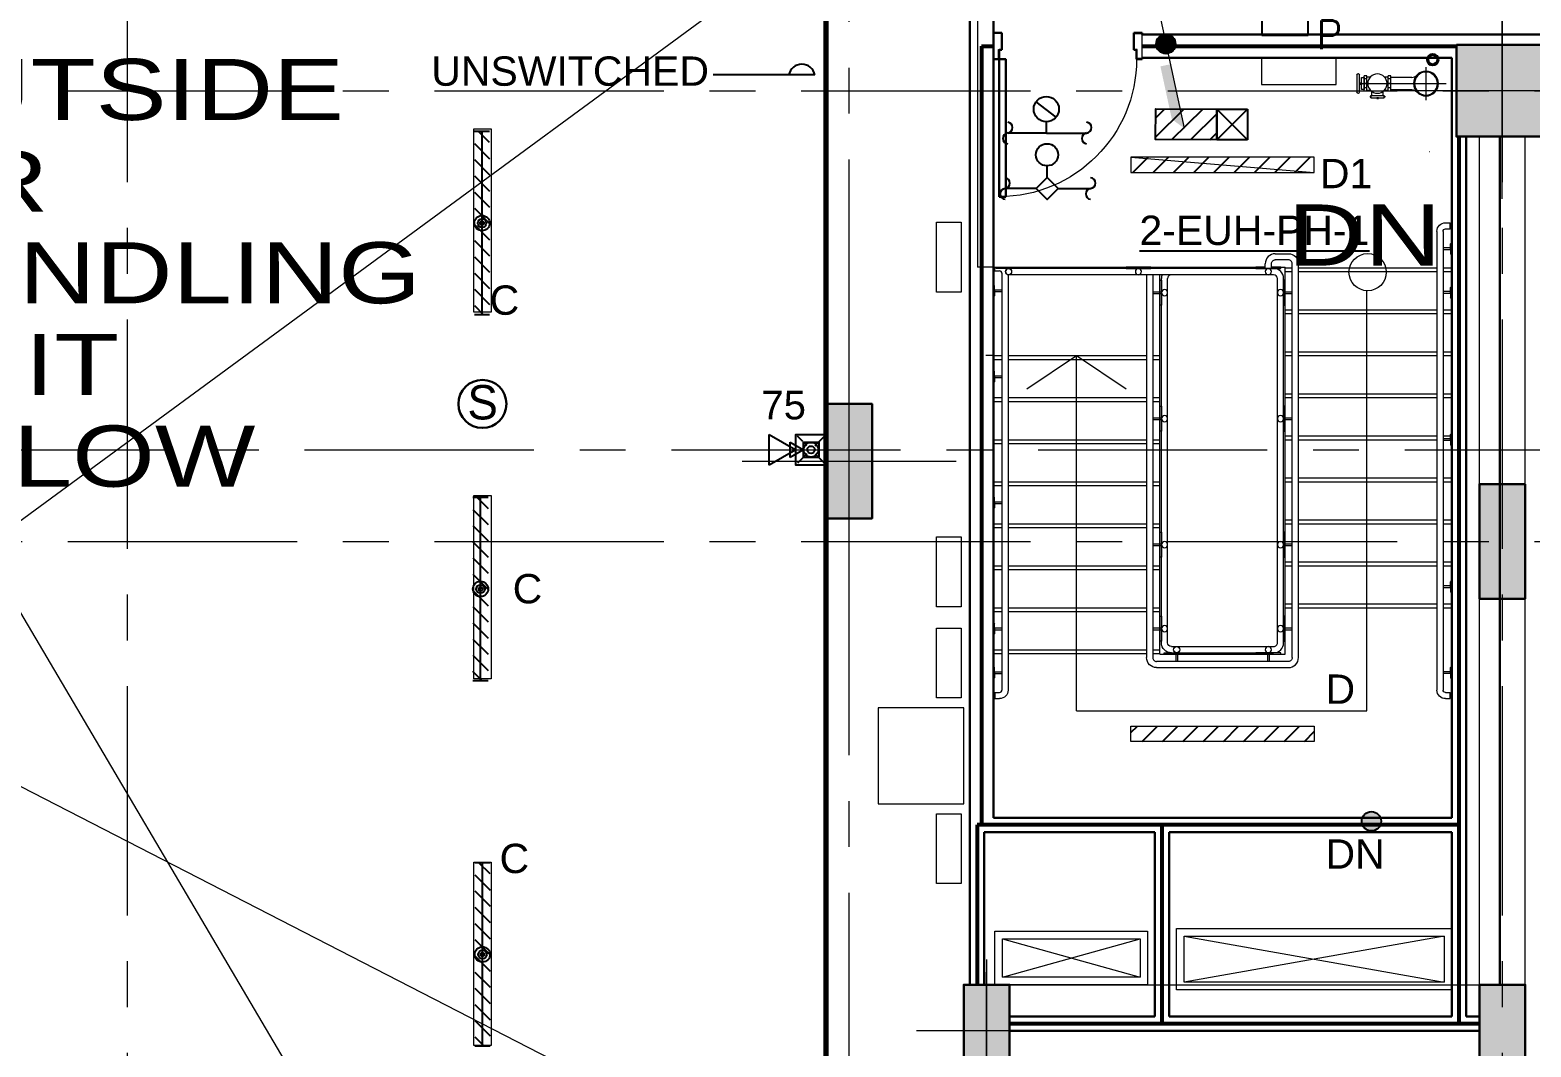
# Model space of a CAD drawing. Header units: inches. Extents: x -35176 to 0, y -3216 to 2257.
# Drawn here: x -23606.5 to -23213.5, y 770.8 to 1037.1 of the extents above; entities that cross this region are included whole.
import ezdxf
from ezdxf import colors
from ezdxf.entities.mleader import LeaderData, LeaderLine
from ezdxf.enums import TextEntityAlignment as Align
from ezdxf.math import Vec2, Vec3

# ---------------------------------------------------------------- set-up
doc = ezdxf.new("R2010")
doc.units = ezdxf.units.IN
doc.header["$LTSCALE"] = 48
doc.header["$MEASUREMENT"] = 0
doc.linetypes.add('A114$0$CENTER', pattern=[2, 1.25, -0.25, 0.25, -0.25])
doc.linetypes.add('HIDDEN', pattern=[0.375, 0.25, -0.125])
for name, color, linetype in [('0 @ 48', 7, 'Continuous'), ('0 @ 96', 7, 'Continuous'), ('A114$0$A-ANNO-PATT-13-14', 8, 'Continuous'), ('A114$0$A-ANNO-TEXT', 8, 'Continuous'), ('A114$0$A-AREA-IDEN', 8, 'Continuous'), ('A114$0$A-COLS-COLS13-14', 8, 'Continuous'), ('A114$0$A-DOOR', 8, 'Continuous'), ('A114$0$A-DOOR-FRAM', 8, 'Continuous'), ('A114$0$A-FLOR-HRAL', 8, 'Continuous'), ('A114$0$A-FLOR-OPN-TO-BELOW', 8, 'Continuous'), ('A114$0$A-FLOR-SLAB', 8, 'Continuous'), ('A114$0$A-FLOR-SPRK', 8, 'Continuous'), ('A114$0$A-FLOR-STRS', 8, 'Continuous'), ('A114$0$A-GRID-COLS', 8, 'Continuous'), ('A114$0$A-GRID-GRDP0-15', 8, 'Continuous'), ('A114$0$A-HVAC-RDFF', 8, 'Continuous'), ('A114$0$A-WALL-FIRE', 8, 'Continuous'), ('A114$0$A-WALL-FULL-INTR', 8, 'Continuous'), ('A114$0$E-POWER-PNL', 8, 'Continuous'), ('A114$0$Level 20', 8, 'Continuous'), ('A114$0$M-HVAC', 8, 'Continuous'), ('A114$0$S-BEAM', 8, 'Continuous'), ('A114$0$S-BEAM-BELOW', 8, 'Continuous'), ('A614$0$br614 - E-Lite', 3, 'Continuous'), ('A614$0$Level 30', 8, 'Continuous'), ('E-FIRE', 234, 'Continuous'), ('E-Lite', 53, 'Continuous'), ('E-Lite-Emer', 13, 'Continuous'), ('E-Powr-Circ', 232, 'Continuous'), ('E-Powr-Devc', 233, 'Continuous'), ('E-TEXT', 6, 'Continuous'), ('G-Anno', 6, 'Continuous'), ('M-HVAC-Eqpm', 94, 'Continuous'), ('M-HVAC-pad', 1, 'Continuous'), ('M-HVAC-text', 6, 'Continuous'), ('XREF', 7, 'Continuous')]:
    doc.layers.add(name, color=color, linetype=linetype)
doc.layers.add('E-Fire-Covr', color=240, linetype='Continuous', lineweight=70, plot=False)
doc.styles.add('A114$0$style-Arial', font='arial.ttf')
doc.styles.add('A614$0$style-Arial', font='arial.ttf')
doc.styles.add('M08', font='arial.ttf', dxfattribs={"height": 7.68})
doc.styles.add('MAMEP ANNO', font='arial.ttf', dxfattribs={"height": 0.101562})
doc.styles.get("Standard").update_dxf_attribs({"font": 'simplex.shx'})

# ---------------------------------------------------------------- blocks, each defined once
blk = doc.blocks.new('A114')
at = {"layer": 'A114$0$A-ANNO-PATT-13-14', "lineweight": 30, "extrusion": (0, 0, -1)}
blk.add_solid([(23209.0239, 1009.1489, 0), (23209.0239, 1033.1489, 0), (23233.0239, 1009.1489, 0), (23233.0239, 1033.1489, 0)], dxfattribs=at)
at = {"layer": 'A114$0$A-ANNO-PATT-13-14', "lineweight": 30}
for points in [[(-23386.0364, 909.1574), (-23386.0364, 939.1574), (-23398.0364, 909.1574), (-23398.0364, 939.1574)], [(-23227.0133, 918.1574), (-23215.0134, 918.1574), (-23227.0133, 888.1574), (-23215.0134, 888.1574)], [(-23362.0336, 787.0919), (-23350.0336, 787.0919), (-23362.0336, 763.0919), (-23350.0336, 763.0919)], [(-23227.0133, 787.0918), (-23215.0133, 787.0918), (-23227.0133, 763.0918), (-23215.0133, 763.0918)]]:
    blk.add_solid(points, dxfattribs=at)
at = {"layer": 'A114$0$A-ANNO-TEXT', "lineweight": 13}
for p, q in [((-23256.5172, 858.8353), (-23256.5172, 968.7811)), ((-23332.5172, 858.8353), (-23332.5172, 951.8008)), ((-23332.5172, 858.8353), (-23256.5172, 858.8353))]:
    blk.add_line(p, q, dxfattribs=at)
at = {"layer": 'A114$0$A-ANNO-TEXT', "lineweight": 13, "flags": 128}
blk.add_lwpolyline([(-23345.5222, 943.1308), (-23332.5172, 951.8008), (-23319.5122, 943.1308)], dxfattribs=at)
at = {"layer": 'A114$0$A-ANNO-TEXT', "lineweight": 0, "flags": 128}
blk.add_lwpolyline([(-23878.1416, 899.2517), (-23726.2895, 899.2517), (-23275.3789, 667.4569)], dxfattribs=at)
at = {"layer": 'A114$0$A-ANNO-TEXT', "lineweight": 13}
blk.add_circle((-23256.2898, 973.6488), 4.873, dxfattribs=at)
blk.add_solid([(-23304.3453, 1011.38), (-23307.9507, 1028.0913), (-23307.5439, 1013.6977), (-23310.5282, 1027.5298)], dxfattribs=at)
blk.add_solid([(-23304.3453, 1011.38), (-23307.9507, 1028.0913), (-23307.5439, 1013.6977), (-23310.5282, 1027.5298)], dxfattribs=at)
at = {"layer": 'A114$0$A-AREA-IDEN', "lineweight": 0, "flags": 128}
blk.add_lwpolyline([(-23390.6111, 1194.156), (-23343.7791, 1194.156), (-23304.3453, 1011.38)], dxfattribs=at)
at = {"layer": 'A114$0$A-COLS-COLS13-14', "lineweight": 0}
for p, q in [((-23221.0239, 992.8748), (-23221.0239, 1049.1489)), ((-23221.0236, 992.8748), (-23221.0236, 1049.1489)), ((-23193.0239, 1021.1697, 0), (-23249.0239, 1021.1697, 0)), ((-23192.2739, 1021.1697, 0), (-23248.2739, 1021.1697, 0)), ((-23392.0364, 896.0204), (-23392.0364, 952.2945)), ((-23420.0364, 924.1574), (-23364.0364, 924.1574)), ((-23356.0336, 755.3441), (-23356.0336, 790.3407)), ((-23374.3782, 775.0919), (-23339.3816, 775.0919))]:
    blk.add_line(p, q, dxfattribs=at)
at = {"layer": 'A114$0$A-COLS-COLS13-14', "lineweight": 13}
for p, q in [((-23356.0336, 793.7246), (-23356.0336, 758.0516)), ((-23367.4794, 775.0919), (-23344.5225, 775.0919))]:
    blk.add_line(p, q, dxfattribs=at)
at = {"layer": 'A114$0$A-COLS-COLS13-14', "lineweight": 30}
for points in [[(-23233.0239, 1033.1489, 0), (-23209.0239, 1033.1489, 0), (-23209.0239, 1009.1489, 0), (-23233.0239, 1009.1489, 0)], [(-23398.0364, 939.1574), (-23386.0364, 939.1574), (-23386.0364, 909.1574), (-23398.0364, 909.1574)], [(-23215.0134, 918.1574), (-23227.0133, 918.1574), (-23227.0133, 888.1574), (-23215.0134, 888.1574)], [(-23350.0336, 763.0919), (-23362.0336, 763.0919), (-23362.0336, 787.0919), (-23350.0336, 787.0919)], [(-23227.0133, 763.0918, 0), (-23227.0133, 787.0918, 0), (-23215.0133, 787.0918, 0), (-23215.0133, 763.0918, 0)]]:
    blk.add_3dface(points, dxfattribs=at)
at = {"layer": 'A114$0$A-DOOR', "lineweight": 0, "extrusion": (0, 0, -1)}
blk.add_arc((23352.773, 1029.4198), 36, 180, 270, dxfattribs=at)
at = {"layer": 'A114$0$A-DOOR', "lineweight": 30}
blk.add_3dface([(-23352.773, 993.4198), (-23351.023, 993.4198), (-23351.023, 1029.4198), (-23352.773, 1029.4198)], dxfattribs=at)
at = {"layer": 'A114$0$A-DOOR-FRAM', "lineweight": 30}
for p, q in [((-23352.0221, 1036.2947), (-23354.2736, 1036.2947)), ((-23354.2736, 1036.2947), (-23354.2736, 1035.9197)), ((-23352.0221, 1031.8419), (-23352.0221, 1036.2947)), ((-23317.5231, 1036.2947), (-23315.2717, 1036.2947)), ((-23317.5231, 1031.8419), (-23317.5231, 1036.2947)), ((-23315.2717, 1036.2947), (-23315.2717, 1035.9197)), ((-23354.2736, 1029.4197), (-23354.2736, 1029.7947)), ((-23352.7726, 1029.4197), (-23352.7726, 1031.8419)), ((-23352.7726, 1031.8419), (-23352.0221, 1031.8419)), ((-23316.7726, 1031.8419), (-23317.5231, 1031.8419)), ((-23316.7726, 1029.4197), (-23316.7726, 1031.8419)), ((-23315.2717, 1029.4197), (-23315.2717, 1029.7947)), ((-23354.2736, 1029.4197), (-23352.7726, 1029.4197)), ((-23315.2717, 1029.4197), (-23316.7726, 1029.4197))]:
    blk.add_line(p, q, dxfattribs=at)
at = {"layer": 'A114$0$A-DOOR-FRAM', "lineweight": 13}
for p, q in [((-23354.1235, 1035.9197), (-23354.2736, 1035.9197)), ((-23352.1722, 1036.1446), (-23354.1235, 1036.1446)), ((-23354.1235, 1036.1446), (-23354.1235, 1035.9197)), ((-23352.1722, 1031.992), (-23352.1722, 1036.1446)), ((-23317.373, 1031.992), (-23317.373, 1036.1446)), ((-23317.373, 1036.1446), (-23315.4218, 1036.1446)), ((-23315.4218, 1036.1446), (-23315.4218, 1035.9197)), ((-23315.4218, 1035.9197), (-23315.2717, 1035.9197)), ((-23354.2736, 1029.7947), (-23354.1235, 1029.7947)), ((-23354.1235, 1029.5698), (-23354.1235, 1029.7947)), ((-23354.1235, 1029.5698), (-23352.9227, 1029.5698)), ((-23352.9227, 1029.5698), (-23352.9227, 1031.992)), ((-23352.9227, 1031.992), (-23352.1722, 1031.992)), ((-23316.6225, 1031.992), (-23317.373, 1031.992)), ((-23316.6225, 1029.5698), (-23316.6225, 1031.992)), ((-23315.4218, 1029.5698), (-23316.6225, 1029.5698)), ((-23315.2717, 1029.7947), (-23315.4218, 1029.7947)), ((-23315.4218, 1029.5698), (-23315.4218, 1029.7947))]:
    blk.add_line(p, q, dxfattribs=at)
at = {"layer": 'A114$0$A-FLOR-HRAL', "lineweight": 13}
for p, q in [((-23235.8984, 986.5879), (-23234.6486, 986.5879)), ((-23234.6486, 984.9399), (-23234.6486, 986.5879)), ((-23238.1484, 984.3431), (-23238.1484, 864.2315)), ((-23236.5234, 984.3431), (-23236.5234, 864.2315)), ((-23235.8984, 984.9707), (-23234.6486, 984.9707)), ((-23280.4613, 978.4822), (-23277.0236, 978.4822)), ((-23353.8988, 973.9823), (-23353.8988, 974.9822)), ((-23280.8986, 974.6072), (-23350.294, 974.6072)), ((-23312.5232, 974.9822), (-23312.5232, 974.6072)), ((-23283.0861, 974.6072), (-23283.0861, 975.858)), ((-23281.4611, 974.6072), (-23281.4611, 975.8568)), ((-23277.0236, 976.8572), (-23280.4611, 976.8572)), ((-23276.0239, 872.7322), (-23276.0235, 975.8568)), ((-23274.3989, 872.7322), (-23274.3985, 975.858)), ((-23353.8988, 973.9823), (-23352.6486, 973.9823)), ((-23352.0222, 973.3573), (-23352.024, 864.2314)), ((-23350.3973, 972.9888), (-23350.399, 864.2314)), ((-23280.8986, 972.9822), (-23350.294, 972.9822)), ((-23314.1482, 972.9822), (-23314.149, 872.7322)), ((-23312.5232, 972.9822), (-23312.524, 872.7325)), ((-23310.274, 876.6072), (-23310.2732, 971.9765)), ((-23308.649, 876.6072), (-23308.6482, 971.9787)), ((-23279.899, 876.6078), (-23279.8986, 971.9822)), ((-23278.274, 876.6082), (-23278.2736, 971.9822)), ((-23307.649, 875.6072), (-23280.899, 875.6072)), ((-23307.649, 873.9822), (-23280.899, 873.9822)), ((-23277.0239, 871.7322), (-23311.524, 871.7322)), ((-23311.524, 870.1072), (-23277.0239, 870.1072)), ((-23353.8989, 863.6064), (-23352.649, 863.6064)), ((-23353.8989, 863.6064), (-23353.8989, 861.9814)), ((-23353.8989, 861.9814), (-23352.649, 861.9814)), ((-23235.8984, 863.6065), (-23234.6484, 863.6065)), ((-23235.8984, 861.9815), (-23234.6484, 861.9815)), ((-23234.6484, 861.9815), (-23234.6484, 863.6065))]:
    blk.add_line(p, q, dxfattribs=at)
at = {"layer": 'A114$0$A-FLOR-HRAL', "lineweight": 0}
for p, q in [((-23234.6809, 980.0365), (-23236.5245, 980.0365)), ((-23234.6809, 979.5365), (-23236.5245, 979.5365)), ((-23234.5559, 979.7865), (-23234.5559, 981.0966)), ((-23234.5559, 979.7865), (-23234.5559, 978.4648)), ((-23234.3123, 981.2841), (-23234.3684, 981.2841)), ((-23234.3123, 978.2773), (-23234.3123, 981.2841)), ((-23234.3123, 978.2773), (-23234.3684, 978.2773)), ((-23354.2351, 970.2982), (-23354.179, 970.2982)), ((-23354.2351, 967.2914), (-23354.2351, 970.2982)), ((-23354.2351, 967.2914), (-23354.179, 967.2914)), ((-23353.9915, 968.8006), (-23353.9915, 970.1107)), ((-23353.9915, 968.8006), (-23353.9915, 967.4789)), ((-23353.8665, 969.0506), (-23352.0229, 969.0506)), ((-23353.8665, 968.5506), (-23352.0229, 968.5506)), ((-23312.5233, 968.5447), (-23310.2733, 968.5447)), ((-23312.5233, 968.0447), (-23310.2733, 968.0447)), ((-23278.2736, 968.5447), (-23276.0236, 968.5447)), ((-23278.2736, 968.0447), (-23276.0236, 968.0447)), ((-23234.6809, 968.5505), (-23236.5245, 968.5505)), ((-23234.6809, 968.0505), (-23236.5245, 968.0505)), ((-23234.5559, 968.3005), (-23234.5559, 969.6106)), ((-23234.5559, 968.3005), (-23234.5559, 966.9788)), ((-23234.3123, 969.7981), (-23234.3684, 969.7981)), ((-23234.3123, 966.7913), (-23234.3684, 966.7913)), ((-23234.3123, 966.7913), (-23234.3123, 969.7981)), ((-23354.2351, 947.7983), (-23354.179, 947.7983)), ((-23354.2351, 947.7983), (-23354.2351, 944.7915)), ((-23353.9915, 946.2891), (-23353.9915, 947.6108)), ((-23354.2351, 944.7915), (-23354.179, 944.7915)), ((-23353.9915, 946.2891), (-23353.9915, 944.979)), ((-23353.8665, 946.5391), (-23352.0229, 946.5391)), ((-23353.8665, 946.0391), (-23352.0229, 946.0391)), ((-23312.5233, 935.5447), (-23310.2733, 935.5447)), ((-23278.2736, 935.5447), (-23276.0236, 935.5447)), ((-23312.5233, 935.0447), (-23310.2733, 935.0447)), ((-23278.2736, 935.0447), (-23276.0236, 935.0447)), ((-23234.3122, 931.2976), (-23234.3683, 931.2976)), ((-23234.3122, 931.2976), (-23234.3122, 928.2908)), ((-23234.6808, 930.0384), (-23236.5244, 930.0384)), ((-23234.6808, 929.5384), (-23236.5244, 929.5384)), ((-23234.5558, 929.7884), (-23234.5558, 931.1101)), ((-23234.5558, 929.7884), (-23234.5558, 928.4783)), ((-23234.3122, 928.2908), (-23234.3683, 928.2908)), ((-23354.2351, 914.7985), (-23354.179, 914.7985)), ((-23354.2351, 914.7985), (-23354.2351, 911.7917)), ((-23354.2351, 911.7917), (-23354.179, 911.7917)), ((-23353.9915, 913.2893), (-23353.9915, 914.611)), ((-23353.9915, 913.2893), (-23353.9915, 911.9792)), ((-23353.8665, 913.5393), (-23352.0229, 913.5393)), ((-23353.8665, 913.0393), (-23352.0229, 913.0393)), ((-23312.5233, 902.5447), (-23310.2733, 902.5447)), ((-23312.5233, 902.0447), (-23310.2733, 902.0447)), ((-23278.2736, 902.5447), (-23276.0236, 902.5447)), ((-23278.2736, 902.0447), (-23276.0236, 902.0447)), ((-23234.5558, 891.2882), (-23234.5558, 892.6099)), ((-23234.3123, 892.7974), (-23234.3683, 892.7974)), ((-23234.3123, 892.7974), (-23234.3123, 889.7906)), ((-23234.6808, 891.5382), (-23236.5245, 891.5382)), ((-23234.6808, 891.0382), (-23236.5245, 891.0382)), ((-23234.5558, 891.2882), (-23234.5558, 889.9781)), ((-23234.3123, 889.7906), (-23234.3683, 889.7906)), ((-23354.2351, 881.7981), (-23354.179, 881.7981)), ((-23354.2351, 881.7981), (-23354.2351, 878.7913)), ((-23353.9915, 880.2889), (-23353.9915, 881.6106)), ((-23353.9915, 880.2889), (-23353.9915, 878.9788)), ((-23353.8665, 880.5389), (-23352.0229, 880.5389)), ((-23312.5233, 880.5447), (-23310.2733, 880.5447)), ((-23278.2736, 880.5447), (-23276.0236, 880.5447)), ((-23354.2351, 878.7913), (-23354.179, 878.7913)), ((-23353.8665, 880.0389), (-23352.0229, 880.0389)), ((-23312.5233, 880.0447), (-23310.2733, 880.0447)), ((-23278.2736, 880.0447), (-23276.0236, 880.0447)), ((-23306.524, 873.9822), (-23306.524, 871.7322)), ((-23306.024, 873.9822), (-23306.024, 871.7322)), ((-23282.524, 873.9822), (-23282.524, 871.7322)), ((-23282.024, 873.9822), (-23282.024, 871.7322)), ((-23354.2351, 870.2973), (-23354.179, 870.2973)), ((-23354.2351, 870.2973), (-23354.2351, 867.2905)), ((-23353.9915, 868.7882), (-23353.9915, 870.1098)), ((-23353.9915, 868.7882), (-23353.9915, 867.478)), ((-23353.8665, 869.0382), (-23352.0229, 869.0382)), ((-23353.8665, 868.5382), (-23352.0229, 868.5382)), ((-23234.6809, 869.0382), (-23236.5245, 869.0382)), ((-23234.6809, 868.5382), (-23236.5245, 868.5382)), ((-23234.5559, 868.7882), (-23234.5559, 870.1098)), ((-23234.5559, 868.7882), (-23234.5559, 867.478)), ((-23234.3123, 870.2973), (-23234.3684, 870.2973)), ((-23234.3123, 870.2973), (-23234.3123, 867.2905)), ((-23354.2351, 867.2905), (-23354.179, 867.2905)), ((-23234.3123, 867.2905), (-23234.3684, 867.2905))]:
    blk.add_line(p, q, dxfattribs=at)
at = {"layer": 'A114$0$A-FLOR-HRAL', "lineweight": 13, "extrusion": (0, 0, -1)}
for centre, radius, start, end in [((23235.8984, 984.3379), 2.25, 0.12651, 89.999997), ((23235.8984, 984.3457), 0.625, 359.761896, 89.999997), ((23277.0236, 975.8572), 2.625, 90, 179.982985), ((23280.4611, 975.8572), 1, 359.976506, 90.000033), ((23307.649, 876.6072), 2.625, 270.000001, 360), ((23307.649, 876.6072), 1, 270.000001, 360), ((23311.524, 872.7322), 2.625, 270, 360), ((23277.0239, 872.7322), 1, 180, 270.000033), ((23352.649, 864.2314), 2.25, 179.999997, 269.999996), ((23235.8984, 864.2315), 2.25, 269.999997, 359.999999), ((23235.8984, 864.2315), 0.625, 269.999997, 359.999999)]:
    blk.add_arc(centre, radius, start, end, dxfattribs=at)
at = {"layer": 'A114$0$A-FLOR-HRAL', "lineweight": 13}
for centre, radius, start, end in [((-23280.4611, 975.8572), 2.625, 90.004659, 179.982985), ((-23350.294, 973.7947), 0.8125, 89.999889, 269.999889), ((-23352.6486, 973.3573), 2.25, 30.353897, 33.744211), ((-23280.8986, 971.9822), 2.625, 0, 89.999967), ((-23277.0236, 975.8572), 1, 359.976506, 90.000033), ((-23352.6486, 973.3573), 0.625, 0.000003, 90.000004), ((-23307.6486, 971.9822), 2.625, 157.607306, 180.123302), ((-23307.6486, 971.9822), 1, 89.999967, 180.199773), ((-23280.8986, 971.9822), 1, 0, 89.999967), ((-23280.899, 876.6072), 2.625, 269.999999, 0.021476), ((-23280.899, 876.6072), 1, 269.999999, 0.034794), ((-23311.524, 872.7322), 1, 179.983187, 270.000033), ((-23277.0239, 872.7322), 2.625, 270, 0.000889), ((-23352.649, 864.2314), 0.625, 270.000003, 0.000003)]:
    blk.add_arc(centre, radius, start, end, dxfattribs=at)
at = {"layer": 'A114$0$A-FLOR-HRAL', "lineweight": 0}
for centre, radius, start, end in [((-23234.6809, 980.1615), 0.125, 270, 0), ((-23354.179, 970.1107), 0.1875, 0, 90), ((-23354.179, 967.4789), 0.1875, 270, 0), ((-23353.8665, 968.4256), 0.125, 90, 180), ((-23234.6809, 968.6755), 0.125, 270, 0), ((-23353.8665, 945.9141), 0.125, 90, 180), ((-23234.3683, 931.1101), 0.1875, 90, 180), ((-23234.6808, 930.1634), 0.125, 270, 0), ((-23234.3683, 928.4783), 0.1875, 180, 270), ((-23353.8665, 912.9143), 0.125, 90, 180), ((-23234.3683, 892.6099), 0.1875, 90, 180), ((-23234.6808, 891.6632), 0.125, 270, 0), ((-23234.3683, 889.9781), 0.1875, 180, 270), ((-23353.8665, 879.9139), 0.125, 90, 180), ((-23353.8665, 868.4132), 0.125, 90, 180), ((-23234.6809, 869.1632), 0.125, 270, 0), ((-23234.3684, 870.1098), 0.1875, 90, 180), ((-23234.3684, 867.478), 0.1875, 180, 270)]:
    blk.add_arc(centre, radius, start, end, dxfattribs=at)
at = {"layer": 'A114$0$A-FLOR-HRAL', "lineweight": 0, "extrusion": (0, 0, -1)}
for centre, radius, start, end in [((23234.6809, 979.4115), 0.125, 90, 180), ((23234.3684, 981.0966), 0.1875, 0, 90), ((23234.3684, 978.4648), 0.1875, 270, 0), ((23353.8665, 969.1756), 0.125, 270, 0), ((23234.6809, 967.9255), 0.125, 90, 180), ((23234.3684, 969.6106), 0.1875, 0, 90), ((23234.3684, 966.9788), 0.1875, 270, 0), ((23354.179, 947.6108), 0.1875, 90, 180), ((23354.179, 944.979), 0.1875, 180, 270), ((23353.8665, 946.6641), 0.125, 270, 0), ((23234.6808, 929.4134), 0.125, 90, 180), ((23354.179, 914.611), 0.1875, 90, 180), ((23354.179, 911.9792), 0.1875, 180, 270), ((23353.8665, 913.6643), 0.125, 270, 0), ((23234.6808, 890.9132), 0.125, 90, 180), ((23354.179, 881.6106), 0.1875, 90, 180), ((23353.8665, 880.6639), 0.125, 270, 0), ((23354.179, 878.9788), 0.1875, 180, 270), ((23354.179, 870.1098), 0.1875, 90, 180), ((23353.8665, 869.1632), 0.125, 270, 0), ((23234.6809, 868.4132), 0.125, 90, 180), ((23354.179, 867.478), 0.1875, 180, 270)]:
    blk.add_arc(centre, radius, start, end, dxfattribs=at)
at = {"layer": 'A114$0$A-FLOR-OPN-TO-BELOW', "lineweight": 0}
for p, q in [((-23882.9936, 707.3759), (-23360.3986, 1091.24)), ((-23719.4506, 1071.773), (-23402.3658, 534.0476))]:
    blk.add_line(p, q, dxfattribs=at)
at = {"layer": 'A114$0$A-FLOR-SLAB', "lineweight": 0}
for p, q in [((-23358.3986, 1090.4893), (-23358.3986, 974.9822)), ((-23354.294, 974.9822), (-23358.3986, 974.9822)), ((-23354.2737, 951.795), (-23356.2737, 951.795))]:
    blk.add_line(p, q, dxfattribs=at)
for points in [[(-23306.2835, 801.7732), (-23234.2835, 801.7732), (-23234.2835, 785.7732), (-23306.2835, 785.7732)], [(-23353.8729, 801.0703), (-23313.8729, 801.0703), (-23313.8729, 787.0703), (-23353.8729, 787.0703)]]:
    blk.add_3dface(points, dxfattribs=at)
at = {"layer": 'A114$0$A-FLOR-SPRK', "lineweight": 0}
for p, q in [((-23241.0236, 1027.3673), (-23241.0236, 1023.0369)), ((-23258.4085, 1023.0369), (-23241.0236, 1023.0369)), ((-23241.0236, 1023.0369), (-23235.735, 1023.0369)), ((-23241.0236, 1023.0369), (-23241.0236, 1018.7065))]:
    blk.add_line(p, q, dxfattribs=at)
at = {"layer": 'A114$0$A-FLOR-SPRK', "lineweight": 13}
for p, q in [((-23256.4907, 1021.8846), (-23257.2407, 1021.8846)), ((-23257.2219, 1021.0379), (-23257.2219, 1025.0599)), ((-23256.4719, 1025.0369), (-23257.2219, 1025.0369)), ((-23256.4907, 1024.3054), (-23257.2219, 1024.3054)), ((-23256.4907, 1023.0338), (-23257.2219, 1023.0338)), ((-23256.4719, 1021.8846), (-23257.2219, 1021.8846)), ((-23256.4719, 1021.0369), (-23256.4719, 1025.0369)), ((-23256.4719, 1024.7869), (-23255.5322, 1024.7869)), ((-23251.9402, 1024.7869), (-23250.9293, 1024.7869)), ((-23250.1981, 1021.8846), (-23250.9481, 1021.8846)), ((-23250.9293, 1021.0379), (-23250.9293, 1025.0599)), ((-23250.1793, 1025.0369), (-23250.9293, 1025.0369)), ((-23250.1981, 1024.3054), (-23250.9293, 1024.3054)), ((-23250.1981, 1023.0338), (-23250.9293, 1023.0338)), ((-23250.1793, 1021.8846), (-23250.9293, 1021.8846)), ((-23250.1793, 1021.0369), (-23250.1793, 1025.0369)), ((-23244.7118, 1024.6619), (-23250.1793, 1024.6619)), ((-23256.4719, 1021.0369), (-23257.2219, 1021.0369)), ((-23256.4719, 1021.2869), (-23255.5322, 1021.2869)), ((-23255.4307, 1019.9488), (-23251.9307, 1019.9488)), ((-23255.4307, 1019.274), (-23255.4307, 1019.9488)), ((-23255.4307, 1019.274), (-23251.9307, 1019.274)), ((-23255.1807, 1019.9488), (-23255.1807, 1020.9537)), ((-23252.1807, 1019.9488), (-23252.1807, 1021.0586)), ((-23251.9307, 1019.274), (-23251.9307, 1019.9488)), ((-23251.914, 1021.2869), (-23250.9293, 1021.2869)), ((-23250.1793, 1021.0369), (-23250.9293, 1021.0369)), ((-23244.7118, 1021.4119), (-23250.1793, 1021.4119))]:
    blk.add_line(p, q, dxfattribs=at)
at = {"layer": 'A114$0$A-FLOR-SPRK', "lineweight": 13, "flags": 128}
for points in [[(-23259.1022, 1025.2944), (-23259.1022, 1020.784)], [(-23258.6967, 1025.5444), (-23258.8522, 1025.5444)], [(-23258.4467, 1020.784), (-23258.4467, 1025.2944)], [(-23258.8522, 1020.534), (-23258.6967, 1020.534)]]:
    blk.add_lwpolyline(points, dxfattribs=at)
at = {"layer": 'A114$0$A-FLOR-SPRK', "lineweight": 30}
for radius in [1.4766, 1.2266]:
    blk.add_circle((-23239.2246, 1029.2881), radius, dxfattribs=at)
at = {"layer": 'A114$0$A-FLOR-SPRK', "lineweight": 13, "extrusion": (0, 0, -1)}
for radius in [3.25, 3]:
    blk.add_circle((23241.0236, 1023.0369), radius, dxfattribs=at)
for centre, radius, start, end in [((23258.8522, 1025.2944), 0.25, 0, 90), ((23258.6967, 1025.2944), 0.25, 90, 180), ((23258.8522, 1020.784), 0.25, 270, 0), ((23244.764, 1019.545), 1.8674, 91.602858, 136.282189)]:
    blk.add_arc(centre, radius, start, end, dxfattribs=at)
at = {"layer": 'A114$0$A-FLOR-SPRK', "lineweight": 13}
for centre, radius, start, end in [((-23244.764, 1026.5288), 1.8674, 271.602858, 316.282189), ((-23258.6967, 1020.784), 0.25, 270, 0)]:
    blk.add_arc(centre, radius, start, end, dxfattribs=at)
at = {"layer": 'A114$0$A-FLOR-SPRK', "lineweight": 13, "extrusion": (0, 0, -1)}
blk.add_ellipse((-23253.7231, 1023.0261), major_axis=(0, -2.5198), ratio=0.99998918, dxfattribs=at)
at = {"layer": 'A114$0$A-FLOR-SPRK', "lineweight": 0}
for points in [[(-23264.5381, 1029.7947), (-23284.0726, 1029.7947), (-23284.0726, 1022.7527), (-23264.5381, 1022.7527)], [(-23265.4466, 1029.7947), (-23265.4466, 1029.7947), (-23265.4466, 1029.7947)]]:
    blk.add_3dface(points, dxfattribs=at)
at = {"layer": 'A114$0$A-FLOR-SPRK', "lineweight": 13}
for points in [[(-23257.906, 1022.7885), (-23258.4364, 1022.7885), (-23258.4364, 1023.2347), (-23257.906, 1023.2347)], [(-23257.219, 1021.474), (-23257.906, 1021.474), (-23257.906, 1024.6094), (-23257.219, 1024.6094)], [(-23255.5498, 1019.4653), (-23255.5498, 1019.7432), (-23255.4307, 1019.7432), (-23255.4307, 1019.4653)], [(-23253.8868, 1019.274), (-23253.8868, 1019.1213), (-23253.4499, 1019.1213), (-23253.4499, 1019.274)], [(-23251.9307, 1019.4653), (-23251.9307, 1019.7432), (-23251.8116, 1019.7432), (-23251.8116, 1019.4653)]]:
    blk.add_3dface(points, dxfattribs=at)
at = {"layer": 'A114$0$A-FLOR-STRS', "lineweight": 0}
for p, q in [((-23354.294, 974.9822), (-23283.0861, 974.9822)), ((-23310.6486, 974.6072), (-23310.6486, 974.9822)), ((-23281.4611, 974.9822), (-23277.8986, 974.9822)), ((-23277.8986, 873.6072), (-23277.8986, 974.9822)), ((-23277.8986, 974.7947), (-23276.0236, 974.7947)), ((-23274.3986, 974.7947), (-23238.1483, 974.7946)), ((-23236.5234, 974.7946), (-23234.2734, 974.7946)), ((-23310.6486, 873.6072), (-23310.6486, 972.9822)), ((-23277.8986, 963.7948), (-23276.0236, 963.7948)), ((-23274.3986, 963.7948), (-23238.1483, 963.7948)), ((-23236.5234, 963.7948), (-23234.2734, 963.7948)), ((-23277.8986, 952.7947), (-23276.0236, 952.7947)), ((-23274.3986, 952.7947), (-23238.1483, 952.7946)), ((-23236.5234, 952.7946), (-23234.2734, 952.7946)), ((-23354.2735, 950.795), (-23352.0236, 950.795)), ((-23350.3986, 950.795), (-23314.1486, 950.795)), ((-23312.5236, 950.795), (-23310.6486, 950.795)), ((-23354.2735, 939.7948), (-23352.0236, 939.7948)), ((-23350.3986, 939.7948), (-23314.1486, 939.7948)), ((-23312.5236, 939.7948), (-23310.6486, 939.7948)), ((-23277.8986, 941.7947), (-23276.0236, 941.7947)), ((-23274.3986, 941.7947), (-23238.1484, 941.7946)), ((-23236.5234, 941.7946), (-23234.2734, 941.7946)), ((-23354.2735, 928.7947), (-23352.0236, 928.7947)), ((-23350.3986, 928.7947), (-23314.1485, 928.7947)), ((-23312.5236, 928.7948), (-23310.6486, 928.7948)), ((-23277.8986, 930.7947), (-23276.0236, 930.7947)), ((-23274.3985, 930.7944), (-23238.1484, 930.7943)), ((-23236.5234, 930.7946), (-23234.5559, 930.7946)), ((-23277.8986, 919.7947), (-23276.0236, 919.7947)), ((-23274.3985, 919.7944), (-23238.1484, 919.7943)), ((-23236.5234, 919.7946), (-23234.2734, 919.7946)), ((-23354.2735, 917.7945), (-23352.0236, 917.7945)), ((-23350.3986, 917.7947), (-23314.1486, 917.7947)), ((-23312.5236, 917.7941), (-23310.6486, 917.7941)), ((-23277.8986, 908.7945), (-23276.0236, 908.7945)), ((-23274.3985, 908.7944), (-23238.1484, 908.7943)), ((-23236.5234, 908.7945), (-23234.2734, 908.7945)), ((-23354.2735, 906.7944), (-23352.0236, 906.7944)), ((-23350.3983, 906.7947), (-23314.1486, 906.7947)), ((-23312.5236, 906.7941), (-23310.6486, 906.7941)), ((-23277.8986, 897.7944), (-23276.0236, 897.7944)), ((-23274.3986, 897.7944), (-23238.1484, 897.7943)), ((-23236.5234, 897.7943), (-23234.2734, 897.7943)), ((-23354.2735, 895.7944), (-23352.0236, 895.7944)), ((-23350.3985, 895.7947), (-23314.1486, 895.7947)), ((-23312.5236, 895.7941), (-23310.6486, 895.7941)), ((-23354.2735, 884.7944), (-23352.0236, 884.7944)), ((-23350.3986, 884.7941), (-23314.1486, 884.7941)), ((-23312.5236, 884.7941), (-23310.6486, 884.7941)), ((-23277.8986, 886.7941), (-23276.0239, 886.7941)), ((-23274.3986, 886.7941), (-23238.1484, 886.794)), ((-23354.2739, 873.7941), (-23352.024, 873.7941)), ((-23350.399, 873.7941), (-23314.149, 873.7941)), ((-23312.524, 873.7941), (-23310.6486, 873.7941)), ((-23310.6486, 873.6072), (-23277.8986, 873.6072))]:
    blk.add_line(p, q, dxfattribs=at)
at = {"layer": 'A114$0$A-FLOR-STRS', "lineweight": 13}
for p, q in [((-23277.8986, 973.7947), (-23276.0236, 973.7947)), ((-23274.3986, 973.7947), (-23238.1483, 973.7946)), ((-23236.5234, 973.7947), (-23234.2736, 973.7947)), ((-23236.5234, 973.7947), (-23234.2736, 973.7947)), ((-23277.8986, 962.7948), (-23276.0236, 962.7948)), ((-23274.3986, 962.7948), (-23238.1483, 962.7948)), ((-23236.5234, 962.7948), (-23234.2736, 962.7948)), ((-23354.2737, 951.795), (-23352.0236, 951.795)), ((-23350.3986, 951.795), (-23314.1486, 951.795)), ((-23312.5236, 951.795), (-23310.6486, 951.795)), ((-23277.8986, 951.7947), (-23276.0236, 951.7947)), ((-23274.3986, 951.7947), (-23238.1483, 951.7946)), ((-23236.5234, 951.7947), (-23234.2736, 951.7947)), ((-23354.2737, 940.7948), (-23352.0236, 940.7948)), ((-23350.3986, 940.7948), (-23314.1486, 940.7948)), ((-23312.5236, 940.7948), (-23310.6486, 940.7948)), ((-23277.8986, 940.7947), (-23276.0236, 940.7947)), ((-23274.3986, 940.7947), (-23238.1484, 940.7946)), ((-23236.5234, 940.7947), (-23234.2736, 940.7947)), ((-23354.2737, 929.7947), (-23352.0236, 929.7947)), ((-23350.3986, 929.7947), (-23314.1486, 929.7947)), ((-23312.5236, 929.7948), (-23310.6486, 929.7948)), ((-23277.8986, 929.7947), (-23276.0236, 929.7947)), ((-23274.3985, 929.7944), (-23238.1484, 929.7943)), ((-23354.2737, 918.7945), (-23352.0236, 918.7945)), ((-23350.3986, 918.7947), (-23314.1486, 918.7947)), ((-23312.5236, 918.7947), (-23310.6486, 918.7947)), ((-23277.8986, 918.7947), (-23276.0236, 918.7947)), ((-23274.3985, 918.7944), (-23238.1484, 918.7943)), ((-23236.5234, 918.7947), (-23234.2735, 918.7947)), ((-23354.2737, 907.7944), (-23352.0236, 907.7944)), ((-23354.2736, 907.7942), (-23352.0236, 907.7942)), ((-23350.3983, 907.7947), (-23314.1486, 907.7947)), ((-23312.5236, 907.7941), (-23310.6486, 907.7941)), ((-23277.8986, 907.7945), (-23276.0236, 907.7945)), ((-23274.3985, 907.7944), (-23238.1484, 907.7943)), ((-23236.5234, 907.7945), (-23234.2735, 907.7945)), ((-23354.2737, 896.7944), (-23352.0236, 896.7944)), ((-23354.2736, 896.7942), (-23352.0236, 896.7942)), ((-23350.3985, 896.7947), (-23314.1486, 896.7947)), ((-23312.5236, 896.7941), (-23310.6486, 896.7941)), ((-23277.8986, 896.7944), (-23276.0236, 896.7944)), ((-23274.3986, 896.7944), (-23238.1484, 896.7943)), ((-23236.5234, 896.7943), (-23234.2735, 896.7943)), ((-23354.2737, 885.7944), (-23352.0236, 885.7944)), ((-23354.2736, 885.7942), (-23352.0236, 885.7942)), ((-23350.3986, 885.7941), (-23314.1486, 885.7941)), ((-23312.5236, 885.7941), (-23310.6486, 885.7941)), ((-23277.8986, 885.7941), (-23276.0236, 885.7941)), ((-23274.3986, 885.7941), (-23238.1484, 885.794)), ((-23354.274, 874.7941), (-23352.024, 874.7941)), ((-23350.399, 874.7941), (-23314.149, 874.7941)), ((-23312.524, 874.7941), (-23310.6486, 874.7941))]:
    blk.add_line(p, q, dxfattribs=at)
at = {"layer": 'A114$0$A-FLOR-STRS', "lineweight": 0, "extrusion": (0, 0, -1)}
for centre in [(23309.4484, 968.2947), (23309.4484, 935.2947), (23309.4484, 902.2947), (23309.4484, 880.2947)]:
    blk.add_circle(centre, 0.8125, dxfattribs=at)
at = {"layer": 'A114$0$A-GRID-COLS', "lineweight": 0}
for p, q in [((-23217.4113, 1021.1697), (-23242.7081, 1021.1697)), ((-23414.4628, 924.1574), (-23369.61, 924.1574))]:
    blk.add_line(p, q, dxfattribs=at)
at = {"layer": 'A114$0$A-GRID-GRDP0-15', "linetype": 'A114$0$CENTER', "lineweight": 0}
for p, q in [((-23581.0236, 2113.2362), (-23581.0236, -676.9052)), ((-23392.0337, 367.1574), (-23392.0337, 2113.2362)), ((-23221.0236, 2113.2362), (-23221.0236, -676.9055)), ((-23884.5631, 1021.1697), (-20452.7577, 1021.1697)), ((-24110.5721, 927.1574), (-20437.5384, 927.1574)), ((-23884.5631, 903.1574), (-20364.9322, 903.1574))]:
    blk.add_line(p, q, dxfattribs=at)
at = {"layer": 'A114$0$A-HVAC-RDFF', "lineweight": 0}
for p, q in [((-23351.8729, 789.0703), (-23315.8729, 799.0703)), ((-23351.8729, 799.0703), (-23315.8729, 789.0703)), ((-23304.2835, 799.7732), (-23236.2835, 787.7732)), ((-23236.2835, 799.7732), (-23304.2835, 787.7732))]:
    blk.add_line(p, q, dxfattribs=at)
at = {"layer": 'A114$0$A-HVAC-RDFF', "lineweight": 13}
for points in [[(-23351.8729, 799.0703), (-23315.8729, 799.0703), (-23315.8729, 789.0703), (-23351.8729, 789.0703)], [(-23304.2835, 799.7732), (-23236.2835, 799.7732), (-23236.2835, 787.7732), (-23304.2835, 787.7732)]]:
    blk.add_3dface(points, dxfattribs=at)
at = {"layer": 'A114$0$A-WALL-FIRE', "lineweight": 53}
for p, q in [((-23357.3361, 1032.852), (-23354.2736, 1032.852)), ((-23357.3361, 1032.852), (-23357.3361, 828.936)), ((-23315.4217, 1032.8572), (-23233.0239, 1032.8572)), ((-23232.3986, 1009.1489), (-23232.3986, 776.9229)), ((-23232.3986, 828.936), (-23358.5236, 828.936)), ((-23358.5236, 828.936), (-23358.5236, 787.0919)), ((-23310.1486, 828.9459), (-23310.1486, 776.9229)), ((-23350.0336, 776.9229), (-23227.0133, 776.9229))]:
    blk.add_line(p, q, dxfattribs=at)
at = {"layer": 'A114$0$A-WALL-FULL-INTR', "lineweight": 30}
for p, q in [((-23360.3986, 1091.24), (-23360.3986, 787.0919)), ((-23354.2736, 1091.24), (-23354.2736, 830.7941)), ((-23315.4218, 1035.9197), (-23207.0239, 1035.9197)), ((-23315.4218, 1029.7947), (-23234.2736, 1029.7947)), ((-23234.2736, 1029.7947), (-23234.2736, 830.7939)), ((-23230.5236, 1009.1489), (-23230.5236, 778.7951)), ((-23221.6486, 787.0918), (-23221.6486, 1009.1697)), ((-23234.2736, 830.7939), (-23354.2736, 830.7941)), ((-23356.6486, 827.0444), (-23312.0236, 827.0446)), ((-23356.6486, 827.0444), (-23356.6486, 787.0919)), ((-23312.0236, 827.0446), (-23312.0236, 778.796)), ((-23308.2736, 827.0445), (-23308.2736, 778.7959)), ((-23234.2736, 827.0445), (-23308.2736, 827.0445)), ((-23234.2736, 827.0445), (-23234.2736, 778.7951)), ((-23312.0236, 778.796), (-23350.0336, 778.7981)), ((-23234.2736, 778.7951), (-23308.2736, 778.7959)), ((-23242.5241, 778.7952), (-23241.2742, 778.7952)), ((-23230.5236, 778.7951), (-23227.0133, 778.7952)), ((-23227.0133, 775.0413), (-23350.0165, 775.0481))]:
    blk.add_line(p, q, dxfattribs=at)
at = {"layer": 'A114$0$A-WALL-FULL-INTR', "lineweight": 13}
blk.add_line((-23315.4218, 1035.9197), (-23315.4217, 1029.7947), dxfattribs=at)
at = {"layer": 'A114$0$E-POWER-PNL', "lineweight": 13}
blk.add_3dface([(-23384.4482, 834.4542), (-23362.0053, 834.4542), (-23362.0053, 859.5714), (-23384.4482, 859.5714)], dxfattribs=at)
at = {"layer": 'A114$0$Level 20', "lineweight": 0}
blk.add_line((-23236.5234, 886.794), (-23234.2734, 886.794), dxfattribs=at)
at = {"layer": 'A114$0$Level 20', "lineweight": 13}
blk.add_line((-23236.5234, 885.794), (-23234.2735, 885.794), dxfattribs=at)
at = {"layer": 'A114$0$Level 20', "lineweight": 0, "flags": 128}
blk.add_lwpolyline([(-23283.0861, 974.9822), (-23285.5236, 974.9822), (-23285.5236, 974.6072), (-23279.0236, 974.6072), (-23279.0236, 974.9822), (-23281.4611, 974.9822)], dxfattribs=at)
at = {"layer": 'A114$0$Level 20', "lineweight": 0}
for centre in [(-23350.294, 973.7947), (-23306.274, 874.7947)]:
    blk.add_circle(centre, 0.8125, dxfattribs=at)
at = {"layer": 'A114$0$Level 20', "lineweight": 0, "extrusion": (0, 0, -1)}
for centre in [(23316.2838, 973.7947), (23282.2736, 973.7947), (23279.0931, 968.2947), (23279.0931, 935.2947), (23279.0931, 902.2947), (23279.0931, 880.2947), (23282.274, 874.7947)]:
    blk.add_circle(centre, 0.8125, dxfattribs=at)
at = {"layer": 'A114$0$Level 20', "lineweight": 0}
for points in [[(-23353.544, 974.9822), (-23347.044, 974.9822), (-23347.044, 974.6072), (-23353.544, 974.6072)], [(-23313.0338, 974.9822), (-23319.5338, 974.9822), (-23319.5338, 974.6072), (-23313.0338, 974.6072)], [(-23310.6483, 965.0447), (-23310.6483, 971.5447), (-23310.2733, 971.5447), (-23310.2733, 965.0447)], [(-23277.8986, 965.0447), (-23277.8986, 971.5447), (-23278.2736, 971.5447), (-23278.2736, 965.0447)], [(-23310.6483, 932.0447), (-23310.6483, 938.5447), (-23310.2733, 938.5447), (-23310.2733, 932.0447)], [(-23277.8986, 932.0447), (-23277.8986, 938.5447), (-23278.2736, 938.5447), (-23278.2736, 932.0447)], [(-23310.6483, 899.0447), (-23310.6483, 905.5447), (-23310.2733, 905.5447), (-23310.2733, 899.0447)], [(-23277.8986, 899.0447), (-23277.8986, 905.5447), (-23278.2736, 905.5447), (-23278.2736, 899.0447)], [(-23310.6483, 877.0447), (-23310.6483, 883.5447), (-23310.2733, 883.5447), (-23310.2733, 877.0447)], [(-23277.8986, 877.0447), (-23277.8986, 883.5447), (-23278.2736, 883.5447), (-23278.2736, 877.0447)], [(-23303.024, 873.6072), (-23309.524, 873.6072), (-23309.524, 873.9822), (-23303.024, 873.9822)], [(-23285.524, 873.6072), (-23279.024, 873.6072), (-23279.024, 873.9822), (-23285.524, 873.9822)]]:
    blk.add_3dface(points, dxfattribs=at)
at = {"layer": 'A114$0$M-HVAC', "lineweight": 0}
for points in [[(-23369.1867, 986.7006), (-23362.7356, 986.7006), (-23362.7356, 968.4417), (-23369.1867, 968.4417)], [(-23369.1867, 904.3122), (-23362.7356, 904.3122), (-23362.7356, 886.0532), (-23369.1867, 886.0532)], [(-23369.1867, 880.4474), (-23362.7356, 880.4474), (-23362.7356, 862.1884), (-23369.1867, 862.1884)], [(-23369.1867, 831.8371), (-23362.7356, 831.8371), (-23362.7356, 813.5782), (-23369.1867, 813.5782)]]:
    blk.add_3dface(points, dxfattribs=at)
at = {"layer": 'A114$0$S-BEAM', "lineweight": 0}
for p, q in [((-23227.0133, 542.7337), (-23227.0133, 1009.1645)), ((-23215.0236, 541.9213), (-23215.0236, 1009.1645)), ((-23240.1198, 1005.1489), (-23240.1975, 1005.1489))]:
    blk.add_line(p, q, dxfattribs=at)
at = {"layer": 'A114$0$S-BEAM', "lineweight": 0, "flags": 128}
blk.add_lwpolyline([(-22757.5235, 1009.1645), (-23233.0239, 1009.1645)], dxfattribs=at)
at = {"layer": 'A114$0$S-BEAM-BELOW', "lineweight": 0}
for p, q in [((-23350.0336, 787.0919, 352.9729), (-23227.0133, 787.0919, 352.9729)), ((-23350.0336, 775.0919, 352.9729), (-23227.0133, 775.0919, 352.9729))]:
    blk.add_line(p, q, dxfattribs=at)
at = {"layer": 'A114$0$A-ANNO-TEXT', "lineweight": 13, "style": 'A114$0$style-Arial', "width": 1.246875}
for s, p in [('OUTSIDE ', (-23648.1177, 1013.4935, 0)), ('AIR', (-23648.1177, 989.4935, 0)), ('HANDLING', (-23648.1177, 965.4935, 0)), ('UNIT', (-23648.1177, 941.4935, 0)), ('BELOW', (-23648.1177, 917.4935, 0))]:
    blk.add_text(s, height=16, dxfattribs=at).set_placement(p)
blk.add_text('DN', height=16, dxfattribs=at).set_placement((-23236.9874, 975.3824, 0), align=Align.RIGHT)
blk = doc.blocks.new('A$C67787388')
for p, q in [((12, 15.68), (0, 15.68)), ((0, 15.68), (0, 3.68)), ((12, 3.68), (12, 15.68)), ((0, 3.68), (12, 3.68))]:
    blk.add_line(p, q)
at = {"linetype": 'Continuous', "lineweight": -3}
blk.add_text('P', height=7.5, dxfattribs=at).set_placement((17.53, 3.75), align=Align.MIDDLE)
blk = doc.blocks.new('*U254')
at = {"layer": 'E-Powr-Devc', "color": 233, "linetype": 'Continuous', "lineweight": -3}
for p, q in [((0, -5.85), (11.7, 5.85)), ((0, 5.85), (11.7, -5.85)), ((0, 5.85), (11.7, 5.85)), ((0, -5.85), (0, 5.85)), ((11.7, 5.85), (11.7, -5.85)), ((11.7, -5.85), (0, -5.85))]:
    blk.add_line(p, q, dxfattribs=at)
blk = doc.blocks.new('A$C14B17B09')
at = {"layer": 'E-FIRE'}
blk.add_line((0.2607, 0.1222), (0.2607, 0.1865), dxfattribs=at)
at = {"layer": 'E-FIRE', "linetype": 'HIDDEN'}
for p, q in [((0.1996, 0.0611), (0.0271, 0.0611)), ((0.3218, 0.061), (0.5026, 0.061))]:
    blk.add_line(p, q, dxfattribs=at)
at = {"layer": 'E-FIRE'}
blk.add_lwpolyline([(0.1996, 0.0611), (0.2606, 0), (0.3218, 0.061), (0.2607, 0.1222)], close=True, dxfattribs=at)
blk.add_circle((0.2607, 0.248), 0.0615, dxfattribs=at)
for centre, start, end in [((0.0242, 0.091), 275.54842, 84.45158), ((0.4996, 0.0909), 275.54842, 84.45158), ((0.0301, 0.0312), 95.54842, 264.45158), ((0.5055, 0.0311), 95.54842, 264.45158)]:
    blk.add_arc(centre, 0.0301, start, end, dxfattribs=at)
blk = doc.blocks.new('A$C5D3D769B')
at = {"layer": 'E-FIRE'}
for p, q in [((0.184, 0.2326), (0.2952, 0.1471)), ((0.2418, 0.0598), (0.2418, 0.1224))]:
    blk.add_line(p, q, dxfattribs=at)
at = {"layer": 'E-FIRE', "linetype": 'HIDDEN'}
for q in [(0.0271, 0.0598), (0.4657, 0.0598)]:
    blk.add_line((0.2418, 0.0598), q, dxfattribs=at)
at = {"layer": 'E-FIRE'}
blk.add_circle((0.2418, 0.1927), 0.0702, dxfattribs=at)
for centre, start, end in [((0.0242, 0.0897), 275.54842, 84.45158), ((0.4628, 0.0897), 275.54842, 84.45158), ((0.0301, 0.0299), 95.54842, 264.45158), ((0.4686, 0.0299), 95.54842, 264.45158)]:
    blk.add_arc(centre, 0.0301, start, end, dxfattribs=at)
blk = doc.blocks.new('LFIND4')
for p, q in [((-24, 2), (-24, -2)), ((24, 0), (-24, 0)), ((24, 2), (24, -2))]:
    blk.add_line(p, q)
for radius in [2, 1.12, 0.5]:
    blk.add_circle((0, 0), radius)
blk = doc.blocks.new('FA-StrobeSymbol-Anno')
at = {"color": 0, "linetype": 'ByBlock'}
for p, q in [((-0.0442, 0.0442), (-0.0737, 0.0736)), ((0.0442, 0.0442), (0.0736, 0.0737)), ((-0.0442, -0.0442), (-0.0736, -0.0737)), ((0.0442, -0.0442), (0.0737, -0.0736))]:
    blk.add_line(p, q, dxfattribs=at)
blk.add_circle((0, 0), 0.0403, dxfattribs=at)
blk = doc.blocks.new('*U650')
at = {"layer": '0 @ 48', "color": 0, "linetype": 'ByBlock', "xscale": 24, "yscale": 24, "zscale": 24, "rotation": 89.99999999999999}
blk.add_blockref('FA-StrobeSymbol-Anno', (-4, 0), dxfattribs=at)
at = {"layer": '0 @ 96', "color": 0, "linetype": 'ByBlock', "xscale": 48, "yscale": 48, "zscale": 48, "rotation": 89.99999999999999}
blk.add_blockref('FA-StrobeSymbol-Anno', (-4, 0), dxfattribs=at)
blk = doc.blocks.new('FA-Speaker-Anno')
at = {"color": 0, "linetype": 'ByBlock'}
for p, q in [((0.0833, 0), (0.1562, 0.0417)), ((0.1562, 0.0417), (0.1562, -0.0417)), ((0.1562, -0.0417), (0.0833, 0))]:
    blk.add_line(p, q, dxfattribs=at)
blk.add_lwpolyline([(0, 0.0417), (0.0833, 0.0417), (0.0833, -0.0417), (0, -0.0417)], close=True, dxfattribs=at)
blk = doc.blocks.new('*U651')
at = {"layer": '0 @ 48', "color": 0, "linetype": 'ByBlock', "xscale": 48, "yscale": 48, "zscale": 48, "rotation": 180}
blk.add_blockref('FA-Speaker-Anno', (-2, 0), dxfattribs=at)
at = {"layer": '0 @ 96', "color": 0, "linetype": 'ByBlock', "xscale": 96, "yscale": 96, "zscale": 96, "rotation": 180}
blk.add_blockref('FA-Speaker-Anno', (0, 0), dxfattribs=at)
blk = doc.blocks.new('*U285')
at = {"layer": 'E-Fire-Covr'}
blk.add_lwpolyline([(-540, -7.21), (-540, -270), (0, -270), (0, 270), (-540, 270), (-540, 7.29)], dxfattribs=at)
for name in ['*U651', '*U650']:
    blk.add_blockref(name, (0, 0))
at = {"color": 6, "style": 'MAMEP ANNO'}
blk.add_text('75', height=7.5, dxfattribs=at).set_placement((-16.99, 7.95))
blk = doc.blocks.new('A614')
at = {"layer": 'A614$0$br614 - E-Lite', "lineweight": 0}
blk.add_line((-23318.27, 1003.79), (-23270.27, 999.79), dxfattribs=at)
at = {"layer": 'A614$0$br614 - E-Lite', "lineweight": 13}
for points in [[(-23485.78, 1011.16), (-23485.78, 963.16), (-23490.28, 963.16), (-23490.28, 1011.16)], [(-23318.27, 999.79), (-23270.27, 999.79), (-23270.27, 1003.79), (-23318.27, 1003.79)], [(-23485.78, 915.16), (-23485.78, 867.16), (-23490.28, 867.16), (-23490.28, 915.16)], [(-23318.27, 854.79), (-23270.27, 854.79), (-23270.27, 850.79), (-23318.27, 850.79)], [(-23485.78, 819.16), (-23485.78, 771.16), (-23490.28, 771.16), (-23490.28, 819.16)]]:
    blk.add_3dface(points, dxfattribs=at)
at = {"layer": 'A614$0$Level 30', "lineweight": 30}
blk.add_circle((-23488.03, 939.16), 6.29, dxfattribs=at)
at = {"layer": 'A614$0$Level 30', "lineweight": 30, "style": 'A614$0$style-Arial', "width": 0.95}
blk.add_text('S', height=9, dxfattribs=at).set_placement((-23491.95, 935.09))

msp = doc.modelspace()

# ---------------------------------------------------------------- hatches: boundary and pattern name
h = msp.add_hatch()
h.set_pattern_fill('ANSI31', color=256)
h.set_pattern_definition([(45, (30.82861, 1.00014), (-0.08838834765, 0.08838834765), [])])
edge = h.paths.add_edge_path()
edge.add_arc((-23309.11, 1033.39), 2.53, 0, 360)
h = msp.add_hatch(color=256)
h.dxf.hatch_style = 1
edge = h.paths.add_edge_path()
edge.add_arc((-23255.29, 829.88), 2.53, 0, 360)
at = {"layer": 'E-Lite-Emer'}
h = msp.add_hatch(dxfattribs=at)
h.set_pattern_fill('ANSI31', color=256, scale=24, angle=90, style=0)
h.set_pattern_definition([(135, (-20766.3866, 3082.0262), (-2.1213203, -2.1213203), [])])
h.paths.add_polyline_path([(-23486.14, 962.5), (-23486.14, 1010.5), (-23490.14, 1010.5), (-23490.14, 962.5)])
h = msp.add_hatch(dxfattribs=at)
h.set_pattern_fill('ANSI31', color=256, scale=30)
h.set_pattern_definition([(45, (1232.552, 2326.915), (-2.65165043, 2.65165043), [])])
h.paths.add_polyline_path([(-23318.27, 1003.79), (-23270.27, 1003.79), (-23270.27, 999.79), (-23318.27, 999.79)])
h = msp.add_hatch(dxfattribs=at)
h.set_pattern_fill('ANSI31', color=256, scale=24, angle=90, style=0)
h.set_pattern_definition([(135, (-20766.7645, 2986.219), (-2.1213203, -2.1213203), [])])
h.paths.add_polyline_path([(-23486.51, 866.69), (-23486.51, 914.69), (-23490.51, 914.69), (-23490.51, 866.69)])
h = msp.add_hatch(dxfattribs=at)
h.set_pattern_fill('ANSI31', color=256, scale=30)
h.set_pattern_definition([(45, (1232.6906, 2175.596), (-2.65165043, 2.65165043), [])])
h.paths.add_polyline_path([(-23318.27, 854.79), (-23270.27, 854.79), (-23270.27, 850.79), (-23318.27, 850.79)])
h = msp.add_hatch(dxfattribs=at)
h.set_pattern_fill('ANSI31', color=256, scale=24, angle=90, style=0)
h.set_pattern_definition([(135, (-20766.288, 2890.5364), (-2.1213203, -2.1213203), [])])
h.paths.add_polyline_path([(-23486.04, 771.01), (-23486.04, 819.01), (-23490.04, 819.01), (-23490.04, 771.01)])
at = {"layer": 'M-HVAC-pad'}
h = msp.add_hatch(dxfattribs=at)
h.set_pattern_fill('ANSI31', color=256, scale=28, angle=359.6305, style=0)
h.set_pattern_definition([(44.6305, (-23479.302, 1030.605), (-2.45886, 2.490784), [])])
h.paths.add_polyline_path([(-23295.78, 1008.3), (-23311.78, 1008.41), (-23311.73, 1016.41), (-23295.73, 1016.3)])

# ---------------------------------------------------------------- linework, layer by layer
at = {"layer": 'E-Powr-Circ'}
for centre in [(-23309.11, 1033.39, 0), (-23255.29, 829.88)]:
    msp.add_circle(centre, 2.53, dxfattribs=at)
at = {"layer": 'G-Anno'}
msp.add_line((-23401.01, 1025.29), (-23427.6, 1025.29), dxfattribs=at)
msp.add_arc((-23404.42, 1024.62), 3.48, 11.1197, 168.8803, dxfattribs=at)
at = {"layer": 'M-HVAC-Eqpm', "flags": 128}
msp.add_lwpolyline([(-23295.78, 1008.3), (-23311.78, 1008.41), (-23311.73, 1016.41), (-23295.73, 1016.3), (-23295.78, 1008.3)], dxfattribs=at)

# ---------------------------------------------------------------- block references
at = {"layer": 'E-FIRE'}
msp.add_blockref('*U285', (-23398, 927.16), dxfattribs=at)
at = {"layer": 'E-FIRE', "color": 234, "linetype": 'Continuous', "lineweight": -3, "xscale": 1.006384581770135, "yscale": 1.006384581770135, "zscale": 1.006384581770135}
msp.add_blockref('A$C67787388', (-23283.94, 1032.01), dxfattribs=at)
at = {"layer": 'E-FIRE', "xscale": 47.12588122427778, "yscale": 47.12588122427778, "zscale": 47.12588122427778}
for name, p in [('A$C5D3D769B', (-23351.79, 1007.27)), ('A$C14B17B09', (-23352.5, 992.69))]:
    msp.add_blockref(name, p, dxfattribs=at)
at = {"layer": 'E-Lite', "rotation": 270}
for p in [(-23488.14, 986.5), (-23488.51, 890.69), (-23488.04, 795.01)]:
    msp.add_blockref('LFIND4', p, dxfattribs=at)
at = {"layer": 'E-Powr-Devc', "color": 233, "linetype": 'Continuous', "lineweight": -3, "xscale": 0.6873143515713309, "yscale": 0.6873143515713309, "zscale": 0.6873143515713309, "rotation": 270}
msp.add_blockref('*U254', (-23291.76, 1016.35), dxfattribs=at)
at = {"layer": 'XREF'}
for name in ['A114', 'A614']:
    msp.add_blockref(name, (0, 0), dxfattribs=at)

# ---------------------------------------------------------------- texts
at = {"layer": 'E-TEXT', "style": 'M08'}
for s, p in [('UNSWITCHED', (-23501.42, 1022.46)), ('D1', (-23268.77, 995.64)), ('C', (-23486.14, 962.5)), ('C', (-23480.11, 886.94)), ('D', (-23267.31, 860.63, 0)), ('C', (-23483.55, 816.31)), ('DN', (-23267.31, 817.47, 0))]:
    msp.add_text(s, height=7.68, dxfattribs=at).set_placement(p)

# ---------------------------------------------------------------- leaders
at = {"layer": 'M-HVAC-text'}
ml = msp.add_multileader_mtext('Standard', dxfattribs=at)
ml.set_content('{\\L2-EUH-PH-1}', color=256, style='M08')
ml.set_leader_properties(color=256)
ml.build(insert=Vec2(0, 0))
ml.multileader.update_dxf_attribs({"has_dogleg": 0, "text_left_attachment_type": 2, "text_right_attachment_type": 2, "dogleg_length": 3.84, "arrow_head_size": 7.69})
ctx = ml.context
ctx.base_point, ctx.char_height, ctx.arrow_head_size, ctx.landing_gap_size, ctx.plane_origin = Vec3(-23317.75, 983.83), 7.68, 7.69, 4, Vec3(-23320.37, 949.75)
ctx.left_attachment, ctx.right_attachment, ctx.text_align_type = 2, 2, 2
notes = []
notes.append((ctx, [(0, (0, 0, 0), (0, 0), (1, 0), 1, [])]))
ctx.mtext.insert, ctx.mtext.alignment, ctx.mtext.flow_direction = Vec3(-23255.82, 988.45), 3, 5
for ctx, leaders in notes:
    for number, flags, end, landing, length, lines in leaders:
        leader = LeaderData()
        leader.index, (leader.has_last_leader_line, leader.has_dogleg_vector, leader.attachment_direction) = number, flags
        leader.last_leader_point, leader.dogleg_vector, leader.dogleg_length = Vec3(end), Vec3(landing), length
        for number, points, colour, breaks in lines:
            line = LeaderLine()
            line.index, line.vertices, line.color, line.breaks = number, Vec3.list(points), colors.encode_raw_color(colour), breaks
            leader.lines.append(line)
        ctx.leaders.append(leader)

doc.saveas('drawing.dxf')
